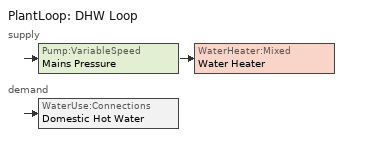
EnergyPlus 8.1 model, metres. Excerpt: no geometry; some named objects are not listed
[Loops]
PlantLoop 'DHW Loop'
 supply: Pump:VariableSpeed 'Mains Pressure' > WaterHeater:Mixed 'Water Heater'
 demand: WaterUse:Connections 'Domestic Hot Water'
[EnergyManagementSystem:Sensor]
Q_WH: Water Heater; Water Heater Gas Energy
[WaterUse:Equipment]
Name | Peak Flow rate {m^3/s} | Flow Rate Fraction Schedule | Target Temperature Schedule
Clothes Washer | 1.08055e-06 | ClothesWasher | CWWaterTempSchedule
Dishwasher | 3.95453e-07 | Dishwasher | DWWaterTempSchedule
Sinks | 2.13288e-06 | Sinks | SSBWaterTempSchedule
Showers | 3.79135e-06 | Showers | SSBWaterTempSchedule
Baths | 9.65901e-07 | Baths | SSBWaterTempSchedule
[Sizing:Plant]
DHW Loop: Loop Type=Heating; Design Loop Exit Temperature {C}=51.6667; Loop Design Temperature Difference {deltaC}=5.55556
[PlantLoop]
DHW Loop: Fluid Type=Water; Plant Equipment Operation Scheme=DHW Loop Operation; Maximum Loop Temperature {C}=100; Minimum Loop Temperature {C}=0; Maximum Loop Flow Rate {m/s}  (This size represents the physical limitations to flow due to losses in the piping system. For BEopt we assume that the pipes are always adequately sized)=0.01; Minimum Loop Flow Rate {m^3/s}=0; Plant Loop Volume {m^3}=0.003; Load Distribution Scheme=Optimal
[PlantEquipmentOperationSchemes]
DHW Loop Operation: Control Scheme 1=DHW Control Scheme; Control Scheme 1 Schedule=AlwaysOn
[PlantEquipmentOperation:HeatingLoad]
DHW Control Scheme: Load Range 1 Lower Limit {W}=0; Load Range 1 Upper Limit {W}=1000000000000000; Priority Control 1 Equip List=DHW Plant Equipment
[Pump:VariableSpeed]
Mains Pressure: Rated Flow Rate {m^3/s}=0.01; Rated Pump Head {Pa}=1; Rated Power Consumption {W}=0; Motor Efficiency=1; Fraction of Motor Inefficiencies to Fluid Stream=0; Coefficient 1 of the Part Load Performance Curve=0; Coefficient 2 of the Part Load Performance Curve=1; Coefficient 3 of the Part Load Performance Curve=0; Coefficient 4 of the Part Load Performance Curve=0; Minimum Flow Rate {m^3/s}=0; Pump Control Type=Intermittent
[PlantEquipmentList]
DHW Plant Equipment: Water Heater
[WaterHeater:Mixed]
Water Heater: 0.143846, WaterHeaterSP1Schedule, 2, 99, Modulate, 11724, 0, 0, 0, NaturalGas, 0.773298, Zone, living, 4.15693, 1, 4.15693, 1, 1, 1, autosize, 1.5
[SetpointManager:Scheduled]
DHW Loop Setpoint Manager: Control Variable=Temperature; Schedule=DHWSupplySetpoint; Setpoint Node or NodeList=DHW Supply Outlet Node
[WaterUse:Connections]
Domestic Hot Water: Drain Water Heat Exchanger Type=None; Water Use Equipment 1=Sinks; Water Use Equipment 2=Showers; Water Use Equipment 3=Clothes Washer; Water Use Equipment 4=Dishwasher; Water Use Equipment 5=Baths
[Schedule:Constant]
Name | Schedule Type | Hourly Value
AlwaysOn | FRACTION | 1
CWWaterTempSchedule | TEMPERATURE | 33.6111
DHWSupplySetpoint; DWWaterTempSchedule; WaterHeaterSP1Schedule | TEMPERATURE | 51.6667
SSBWaterTempSchedule | TEMPERATURE | 43.3333
[Schedule:Day:Hourly]
BathsDayMult0; ClothesWasherDayMult2; DishwasherDayMult1; ShowersDayMult2; SinksDayMult1: FRACTION, 0, 0, 0, 0, 0, 0, 0, 0, 0, 0, 0, 0, 0, 0, 0, 0, 0, 0, 0, 0, 0, 0, 0, 0
BathsDayMult1: FRACTION, 0.0571429, 0.0285714, 0.0285714, 0.0285714, 0.0571429, 0.135714, 0.328571, 0.414286, 0.471429, 0.414286, 0.328571, 0.25, 0.221429, 0.164286, 0.164286, 0.164286, 0.278571, 0.328571, 0.55, 0.714286, 0.714286, 0.55, 0.471429, 0.278571
BathsDayMult2: FRACTION, 0.08, 0.04, 0.04, 0.04, 0.08, 0.19, 0.46, 0.58, 0.66, 0.58, 0.46, 0.35, 0.31, 0.23, 0.23, 0.23, 0.39, 0.46, 0.77, 1, 1, 0.77, 0.66, 0.39
ClothesWasherDayMult0: FRACTION, 0.085541, 0.0665319, 0.0380182, 0.0380182, 0.0665319, 0.10455, 0.2091, 0.465723, 0.693832, 0.817391, 0.798382, 0.712841, 0.636805, 0.570273, 0.465723, 0.494237, 0.475228, 0.465723, 0.465723, 0.465723, 0.465723, 0.446714, 0.304146, 0.161577
ClothesWasherDayMult1: FRACTION, 0.104651, 0.0813953, 0.0465116, 0.0465116, 0.0813953, 0.127907, 0.255814, 0.569767, 0.848837, 1, 0.976744, 0.872093, 0.77907, 0.697674, 0.569767, 0.604651, 0.581395, 0.569767, 0.569767, 0.569767, 0.569767, 0.546512, 0.372093, 0.197674
DishwasherDayMult0: FRACTION, 0.135135, 0.0630631, 0.045045, 0.027027, 0.027027, 0.0900901, 0.18018, 0.279279, 0.522523, 0.585586, 0.504505, 0.432432, 0.369369, 0.414414, 0.324324, 0.342342, 0.342342, 0.441441, 0.783784, 1, 0.810811, 0.603604, 0.396396, 0.279279
DishwasherDayMult2: FRACTION, 0.126126, 0.0588589, 0.042042, 0.0252252, 0.0252252, 0.0840841, 0.168168, 0.260661, 0.487688, 0.546547, 0.470871, 0.403604, 0.344745, 0.386787, 0.302703, 0.31952, 0.31952, 0.412012, 0.731532, 0.933333, 0.756757, 0.563363, 0.36997, 0.260661
ShowersDayMult0: FRACTION, 0.0870056, 0.039548, 0.0237288, 0.039548, 0.110734, 0.411299, 0.933333, 0.925424, 0.751412, 0.585311, 0.474576, 0.371751, 0.268927, 0.229379, 0.20565, 0.19774, 0.237288, 0.308475, 0.332203, 0.332203, 0.332203, 0.324294, 0.229379, 0.166102
ShowersDayMult1: FRACTION, 0.0932203, 0.0423729, 0.0254237, 0.0423729, 0.118644, 0.440678, 1, 0.991525, 0.805085, 0.627119, 0.508475, 0.398305, 0.288136, 0.245763, 0.220339, 0.211864, 0.254237, 0.330508, 0.355932, 0.355932, 0.355932, 0.347458, 0.245763, 0.177966
SinksDayMult0: FRACTION, 0.175897, 0.0879487, 0.0628205, 0.0628205, 0.0879487, 0.226154, 0.527692, 0.778974, 0.829231, 0.778974, 0.678462, 0.628205, 0.615641, 0.565385, 0.540256, 0.515128, 0.603077, 0.816667, 0.942308, 0.866923, 0.716154, 0.603077, 0.502564, 0.339231
SinksDayMult2: FRACTION, 0.186667, 0.0933333, 0.0666667, 0.0666667, 0.0933333, 0.24, 0.56, 0.826667, 0.88, 0.826667, 0.72, 0.666667, 0.653333, 0.6, 0.573333, 0.546667, 0.64, 0.866667, 1, 0.92, 0.76, 0.64, 0.533333, 0.36
[Schedule:Week:Compact]
BathsWk: For: Weekdays, BathsDayMult1, For: CustomDay1, BathsDayMult0, For: CustomDay2, BathsDayMult0, For: AllOtherDays, BathsDayMult2
ClothesWasherWk: For: Weekdays, ClothesWasherDayMult0, For: CustomDay1, ClothesWasherDayMult2, For: CustomDay2, ClothesWasherDayMult2, For: AllOtherDays, ClothesWasherDayMult1
DishwasherWk: For: Weekdays, DishwasherDayMult2, For: CustomDay1, DishwasherDayMult1, For: CustomDay2, DishwasherDayMult1, For: AllOtherDays, DishwasherDayMult0
ShowersWk: For: Weekdays, ShowersDayMult0, For: CustomDay1, ShowersDayMult2, For: CustomDay2, ShowersDayMult2, For: AllOtherDays, ShowersDayMult1
SinksWk: For: Weekdays, SinksDayMult0, For: CustomDay1, SinksDayMult1, For: CustomDay2, SinksDayMult1, For: AllOtherDays, SinksDayMult2
[Schedule:Year]
Baths: FRACTION, BathsWk, 1, 1, 12, 31
ClothesWasher: FRACTION, ClothesWasherWk, 1, 1, 12, 31
Dishwasher: FRACTION, DishwasherWk, 1, 1, 12, 31
Showers: FRACTION, ShowersWk, 1, 1, 12, 31
Sinks: FRACTION, SinksWk, 1, 1, 12, 31
